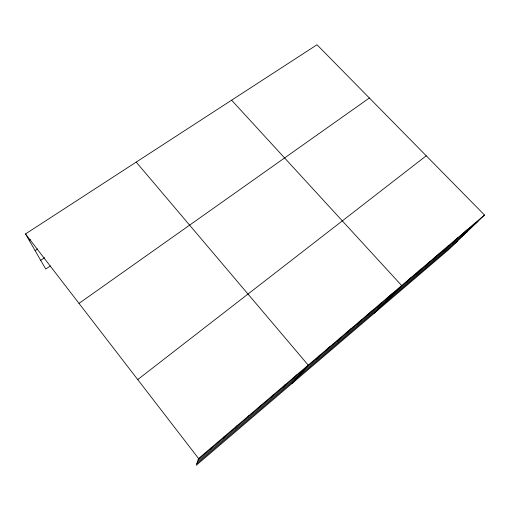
<?xml version="1.0" encoding="UTF-8"?>
<svg xmlns="http://www.w3.org/2000/svg" width="510" height="510" viewBox="0 0 510 510"><rect width="100%" height="100%" fill="white"/><g stroke="black" fill="none" stroke-linecap="round" stroke-linejoin="round"><path stroke-width="0.76" d="M484.5 215.022L198.556 458.503L196.312 465.235L448.66 249.626L484.5 215.022L317.003 44.765L25.5 233.943L45.721 269.057L50.337 265.94M210.745 449.017L211.497 447.48M223.163 438.434L224.241 436.63M235.403 428.011L236.793 425.946M247.458 417.741L249.148 415.42M259.335 407.617L261.318 405.061M271.033 397.647L273.309 394.848M282.572 387.823L285.115 384.795M293.938 378.133L296.756 374.888M291.644 383.781L308.219 365.122L136.208 162.097M315.862 359.448L319.19 355.782M326.445 350.44L330.002 346.577M336.874 341.547L340.667 337.492M347.163 332.781L351.186 328.536M357.319 324.13L361.558 319.706M367.34 315.594L371.79 310.992M377.228 307.167L381.882 302.398M386.982 298.854L391.839 293.926M374.283 313.172L401.663 285.555L231.604 100.189M406.113 282.553L411.353 277.306M415.497 274.558L420.922 269.159M424.76 266.673L430.357 261.12M433.902 258.876L439.677 253.19M442.929 251.188L448.87 245.355M451.841 243.589L457.954 237.628M460.645 236.092L466.911 229.997M469.34 228.684L475.76 222.462M197.485 461.722L467.581 231.355M196.866 463.571L457.655 240.943M198.135 459.765L477.927 221.365M137.732 379.58L426.232 155.799M79.012 303.386L369.361 97.99M40.685 260.317L44.574 257.722M35.101 250.62L37.657 248.925M29.242 240.446L30.574 239.572M25.5 233.943L198.556 458.503"/></g></svg>
